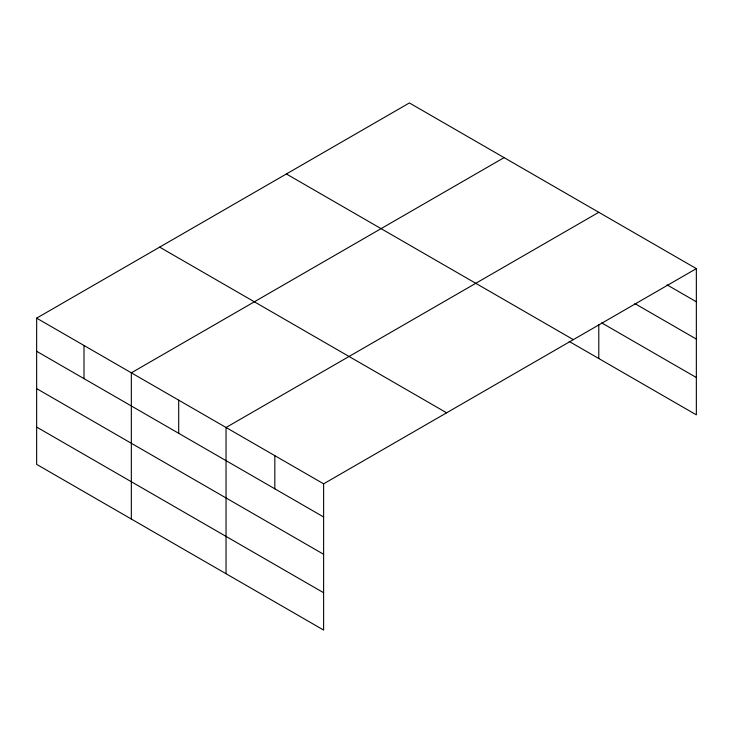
<?xml version="1.0" encoding="UTF-8"?>
<svg xmlns="http://www.w3.org/2000/svg" width="733" height="733" viewBox="0 0 733 733"><rect width="100%" height="100%" fill="white"/><g stroke="black" fill="none" stroke-linecap="round" stroke-linejoin="round"><path stroke-width="1.1" d="M696.35 268.626L409.39 102.95L36.65 318.149L36.65 464.374L323.61 630.05L323.61 483.826L696.35 268.626L696.35 414.851L569.193 341.441M504.084 157.622L131.344 372.822L131.344 519.046M598.788 212.295L226.039 427.495L226.039 573.719M667.076 284.871L696.35 301.776M634.888 303.599L696.35 339.086M601.711 322.896L696.35 377.532M286.383 173.968L573.343 339.636M159.657 247.131L446.617 412.807M36.65 318.149L323.61 483.826M36.65 351.299L323.61 516.976M36.65 388.618L323.61 554.285M36.65 427.064L323.61 592.731M598.788 324.6L598.788 358.519M274.829 455.66L274.829 488.81M178.696 400.154L178.696 433.304M84.002 345.481L84.002 378.631"/></g></svg>
